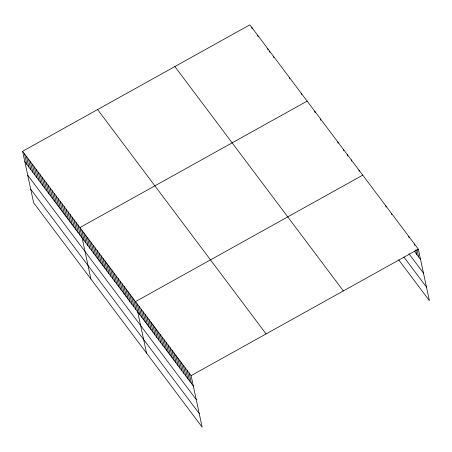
<?xml version="1.0" encoding="UTF-8"?>
<svg xmlns="http://www.w3.org/2000/svg" width="452" height="452" viewBox="0 0 452 452"><rect width="100%" height="100%" fill="white"/><g stroke="black" fill="none" stroke-linecap="round" stroke-linejoin="round"><path stroke-width="0.68" d="M22.6 151.29L191.111 375.64L202.157 427.163L33.646 202.812L22.6 151.29L249.843 24.837L418.354 249.188L429.4 300.71L398.721 259.86M307.14 101.118L79.891 227.571L90.937 279.093M362.747 175.15L135.504 301.608L146.55 353.131M191.111 375.64L418.354 249.188M414.055 250.871L420.575 259.55M408.913 253.73L423.49 273.132M403.862 257.002L426.49 287.127M174.856 66.563L343.362 290.918M97.592 109.559L266.098 333.915M24.82 161.652L193.332 386.002M27.736 175.235L196.241 399.585M30.736 189.23L199.242 413.58M416.993 249.227L418.659 256.996M414.518 244.08L414.795 245.379M415.767 249.911L416.738 254.442M408.766 236.424L409.043 237.718M391.511 213.446L391.788 214.74M385.759 205.79L386.036 207.084M358.911 170.048L359.187 171.342M351.244 159.833L351.52 161.127M347.407 154.725L347.684 156.025M343.571 149.623L343.848 150.917M337.819 141.962L338.096 143.256M320.558 118.989L320.841 120.283M314.807 111.328L315.084 112.621M301.213 93.225L301.49 94.519M289.359 77.445L289.636 78.738M273.55 56.398L273.833 57.692M269.601 51.138L269.878 52.432M267.624 48.511L267.906 49.805M257.747 35.358L258.024 36.652M251.82 27.465L252.097 28.758M189.19 373.092L191.411 383.449M187.275 370.538L189.495 380.9M185.36 367.984L187.58 378.347M183.439 365.431L185.659 375.793M181.523 362.877L183.744 373.239M179.602 360.323L181.828 370.685M177.687 357.769L179.907 368.131M175.772 355.221L177.992 365.578M173.85 352.667L176.071 363.029M171.935 350.114L174.156 360.476M170.014 347.56L172.24 357.922M168.099 345.006L170.319 355.368M166.183 342.452L168.404 352.814M164.262 339.898L166.483 350.26M162.347 337.35L164.568 347.707M160.432 334.796L162.652 345.158M158.511 332.243L160.731 342.605M156.595 329.689L158.816 340.051M154.674 327.135L156.9 337.497M152.759 324.581L154.98 334.943M150.844 322.027L153.064 332.389M148.923 319.479L151.143 329.836M147.007 316.925L149.228 327.288M145.086 314.372L147.312 324.734M143.171 311.818L145.391 322.18M141.256 309.264L143.476 319.626M139.335 306.71L141.555 317.072M137.419 304.156L139.64 314.519M133.583 299.054L135.803 309.417M131.668 296.501L133.888 306.863M129.747 293.947L131.973 304.309M127.831 291.393L130.052 301.755M125.916 288.839L128.136 299.201M123.995 286.285L126.215 296.648M122.08 283.737L124.3 294.094M120.159 281.184L122.385 291.546M118.243 278.63L120.464 288.992M116.328 276.076L118.548 286.438M114.407 273.522L116.627 283.884M112.491 270.968L114.712 281.33M110.576 268.415L112.797 278.777M108.655 265.866L110.876 276.223M106.74 263.313L108.96 273.675M104.819 260.759L107.045 271.121M102.903 258.205L105.124 268.567M100.988 255.651L103.209 266.013M99.067 253.097L101.288 263.459M97.152 250.544L99.372 260.906M95.231 247.995L97.457 258.352M93.315 245.442L95.536 255.804M91.4 242.888L93.62 253.25M89.479 240.334L91.7 250.696M87.564 237.78L89.784 248.142M85.648 235.226L87.869 245.589M83.727 232.673L85.948 243.035M81.812 230.124L84.032 240.487M77.919 224.938L80.14 235.3M75.942 222.311L78.162 232.673M73.964 219.678L76.19 230.04M71.992 217.05L74.213 227.407M70.015 214.417L72.235 224.78M68.037 211.785L70.263 222.147M66.065 209.157L68.286 219.519M64.088 206.524L66.308 216.887M62.11 203.897L64.337 214.259M60.139 201.264L62.359 211.626M58.161 198.637L60.382 208.999M56.184 196.004L58.41 206.366M54.212 193.377L56.432 203.739M52.234 190.744L54.455 201.106M50.257 188.117L52.483 198.473M48.285 185.484L50.505 195.846M46.307 182.851L48.528 193.213M44.33 180.224L46.556 190.586M42.358 177.591L44.578 187.953M40.381 174.964L42.601 185.326M38.403 172.331L40.629 182.693M36.431 169.703L38.652 180.065M34.454 167.07L36.674 177.433M32.476 164.443L34.702 174.8M30.504 161.81L32.725 172.172M28.527 159.177L30.747 169.54M26.549 156.55L28.77 166.912M24.577 153.917L26.798 164.279"/></g></svg>
